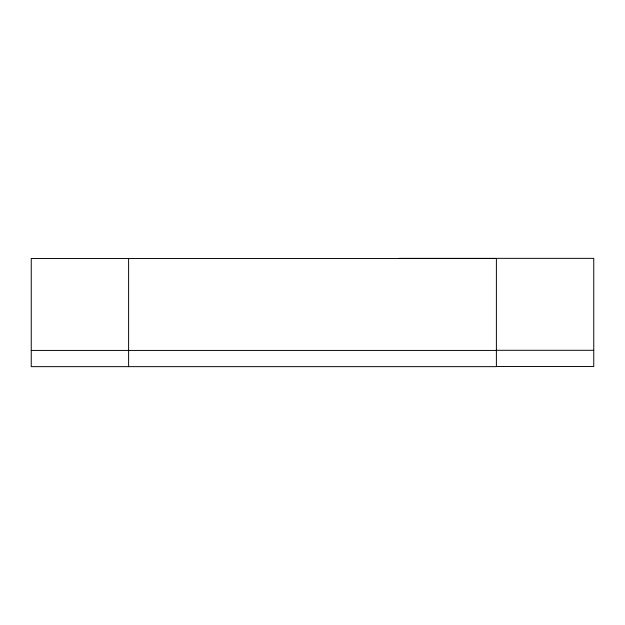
<?xml version="1.0" encoding="UTF-8"?>
<svg xmlns="http://www.w3.org/2000/svg" width="625" height="625" viewBox="0 0 625 625"><rect width="100%" height="100%" fill="white"/><g stroke="black" fill="none" stroke-linecap="round" stroke-linejoin="round"><path stroke-width="0.94" d="M399.039 258.352L593.75 258.352L593.75 366.523L496.391 366.523M496.391 350.297L593.75 350.297M31.25 350.43L496.391 350.43M128.609 258.477L128.609 366.648M496.391 258.477L31.25 258.477L31.25 366.648L496.391 366.648L496.391 258.477"/></g></svg>
